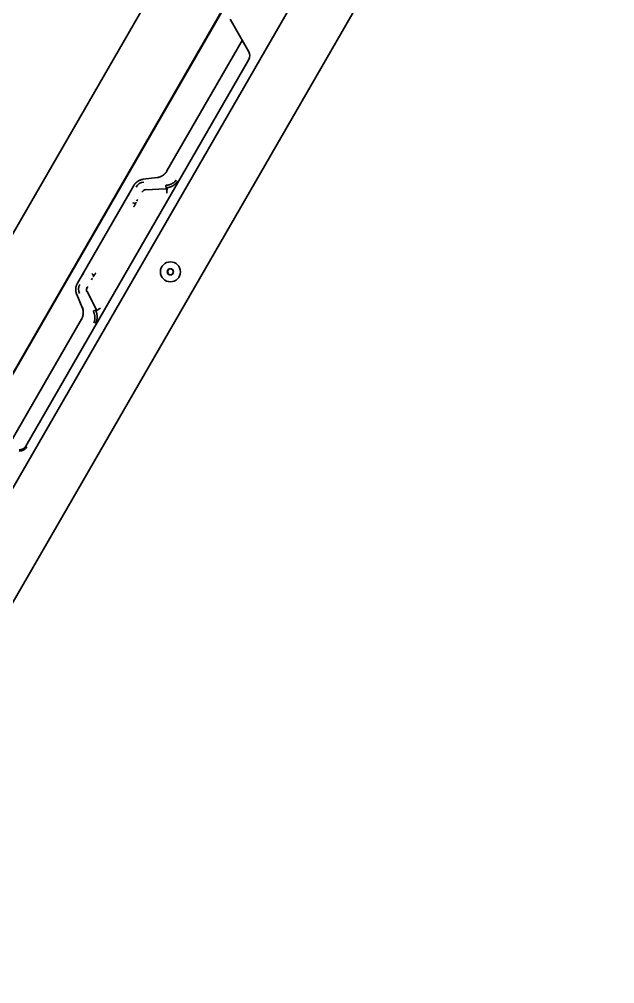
# Model space of a CAD drawing. Header units: inches. Extents: x 90 to 4161, y -506 to 3104.
# Drawn here: x 2072.8 to 2310.4, y -469.9 to -85.3 of the extents above; entities that cross this region are included whole.
import ezdxf

# ---------------------------------------------------------------- set-up
doc = ezdxf.new("R2010")
doc.units = ezdxf.units.IN
doc.layers.add('1', color=7, linetype='Continuous', true_color=0xffffff)
doc.layers.add('4', color=7, linetype='Continuous', true_color=0xffffff)

msp = doc.modelspace()

# ---------------------------------------------------------------- linework, layer by layer
at = {"layer": '1', "color": 7, "linetype": 'Continuous', "lineweight": 35}
for p, q in [((1982.35, -469.95), (2310.42, 98.27)), ((2253.58, 45.46), (1962.56, -458.6)), ((1990.8, -308.2), (2167.75, -1.71)), ((2191.06, -17.33), (2015.98, -320.58)), ((2190.7, -17.69), (2016.11, -320.09))]:
    msp.add_line(p, q, dxfattribs=at)
for radius in [4, 1.25, 1.15]:
    msp.add_circle((2133.1, -186.03), radius, dxfattribs=at)
at = {"layer": '4', "color": 7, "linetype": 'Continuous', "lineweight": 35}
for p, q in [((2164.4, -98.31), (2156.9, -85.3)), ((2161.78, -93.76), (2131.73, -145.8)), ((2075.37, -255.51), (2164.4, -101.3)), ((2127.85, -148.42), (2122.23, -149.12)), ((2122.31, -149.11), (2122.23, -149.12)), ((2127.92, -148.41), (2127.85, -148.42)), ((2118.45, -151.65), (2095.99, -190.54)), ((2123.28, -153.29), (2131.1, -152.91)), ((2131.4, -152.53), (2131.32, -151.54)), ((2095.7, -195.08), (2097.9, -200.29)), ((2095.7, -195.08), (2095.73, -195.15)), ((2103.41, -200.86), (2099.83, -193.91)), ((2097.9, -200.29), (2097.93, -200.36)), ((2103.24, -201.32), (2102.33, -201.74)), ((2097.58, -204.96), (2067.53, -257.01))]:
    msp.add_line(p, q, dxfattribs=at)
for centre, start, end in [((2123.45, -155.2), 95, 150), ((2101.57, -193.09), 150, 205)]:
    msp.add_arc(centre, 1.97, start, end, dxfattribs=at)
for centre, major_axis, ratio, start_param, end_param in [((2161.8, -99.8), (-3, 0), 0.999188, 2.618346, 3.66484), ((2122.83, -154.22), (-2.15, 3.38), 0.999226, 5.803537, 6.762834), ((2132.08, -152.8), (1.22, 0.11), 0.028594, 3.76505, 4.517813), ((2132.02, -154.85), (-0.16, 1.99), 0.14345, 0.035272, 1.471755), ((2116.53, -155.06), (-0.5, -0.866), 0.034921, 0.698132, 1.570796), ((2120.11, -157.13), (-0.5, -0.866), 0.034921, 4.712389, 5.585054), ((2118.5, -157.93), (0.884, -0.468), 0.722086, 4.686058, 6.232717), ((2117.54, -159.47), (-0.75, -1.3), 0.058201, 2.377941, 2.443461), ((2097.99, -187.17), (-0.5, -0.866), 0.034921, 1.570796, 2.443461), ((2102.31, -185.85), (0.75, 1.3), 0.058201, 3.839725, 3.905244), ((2101.46, -187.44), (0.847, -0.531), 0.722086, 0.050469, 1.597127), ((2100.41, -193.04), (-4, 0.17), 0.999226, 5.803537, 6.762834), ((2101.66, -193.1), (-1.75, 0.97), 0.027445, 5.639402, 6.246413), ((2101.57, -189.24), (-0.5, -0.866), 0.034921, 3.839724, 4.712389), ((2103.81, -201.77), (0.52, -1.11), 0.028594, 1.765373, 2.518135), ((2105.55, -200.7), (-1.81, -0.85), 0.14345, 4.81143, 6.247914), ((2072.77, -254.01), (1.5, -2.6), 0.999188, 5.759938, 6.806432), ((2072.78, -254.02), (-1.75, 3.03), 0.999188, 2.618346, 3.66484)]:
    msp.add_ellipse(centre, major_axis=major_axis, ratio=ratio, start_param=start_param, end_param=end_param, dxfattribs=at)
for points, knots in [([(2131.73, -145.81), (2131.73, -145.81), (2131.72, -145.83), (2131.71, -145.85), (2131.7, -145.87), (2131.68, -145.89), (2131.67, -145.91), (2131.66, -145.93), (2131.64, -145.95), (2131.63, -145.97), (2131.62, -145.99), (2131.6, -146.02), (2131.59, -146.04), (2131.58, -146.06), (2131.56, -146.08), (2131.55, -146.1), (2131.54, -146.12), (2131.52, -146.14), (2131.51, -146.16), (2131.5, -146.18), (2131.48, -146.2), (2131.47, -146.22), (2131.45, -146.24), (2131.44, -146.26), (2131.42, -146.28), (2131.41, -146.3), (2131.39, -146.32), (2131.38, -146.34), (2131.36, -146.36), (2131.35, -146.38), (2131.33, -146.4), (2131.32, -146.42), (2131.3, -146.44), (2131.29, -146.46), (2131.27, -146.48), (2131.26, -146.5), (2131.24, -146.52), (2131.23, -146.54), (2131.21, -146.56), (2131.19, -146.57), (2131.18, -146.59), (2131.16, -146.61), (2131.15, -146.63), (2131.13, -146.65), (2131.11, -146.67), (2131.1, -146.69), (2131.08, -146.71), (2131.06, -146.73), (2131.05, -146.74), (2131.03, -146.76), (2131.01, -146.78), (2130.99, -146.8), (2130.98, -146.82), (2130.96, -146.84), (2130.94, -146.85), (2130.92, -146.87), (2130.91, -146.89), (2130.89, -146.91), (2130.87, -146.93), (2130.85, -146.94), (2130.84, -146.96), (2130.82, -146.98), (2130.8, -147), (2130.78, -147.01), (2130.76, -147.03), (2130.74, -147.05), (2130.73, -147.06), (2130.71, -147.08), (2130.69, -147.1), (2130.67, -147.12), (2130.65, -147.13), (2130.63, -147.15), (2130.61, -147.17), (2130.59, -147.18), (2130.58, -147.2), (2130.56, -147.22), (2130.54, -147.23), (2130.52, -147.25), (2130.5, -147.26), (2130.48, -147.28), (2130.46, -147.3), (2130.44, -147.31), (2130.42, -147.33), (2130.4, -147.34), (2130.38, -147.36), (2130.36, -147.38), (2130.34, -147.39), (2130.32, -147.41), (2130.3, -147.42), (2130.28, -147.44), (2130.26, -147.45), (2130.24, -147.47), (2130.22, -147.48), (2130.19, -147.5), (2130.17, -147.51), (2130.15, -147.53), (2130.13, -147.54), (2130.1, -147.56), (2130.06, -147.59), (2130.02, -147.62), (2129.97, -147.65), (2129.92, -147.68), (2129.88, -147.71), (2129.83, -147.74), (2129.78, -147.77), (2129.73, -147.79), (2129.68, -147.82), (2129.63, -147.85), (2129.58, -147.88), (2129.53, -147.9), (2129.47, -147.93), (2129.42, -147.95), (2129.37, -147.98), (2129.32, -148), (2129.26, -148.03), (2129.21, -148.05), (2129.15, -148.07), (2129.1, -148.1), (2129.04, -148.12), (2128.99, -148.14), (2128.93, -148.16), (2128.87, -148.18), (2128.82, -148.2), (2128.76, -148.22), (2128.7, -148.24), (2128.64, -148.25), (2128.59, -148.27), (2128.53, -148.29), (2128.47, -148.3), (2128.41, -148.32), (2128.35, -148.33), (2128.29, -148.35), (2128.23, -148.36), (2128.17, -148.37), (2128.11, -148.38), (2128.04, -148.39), (2127.98, -148.4), (2127.94, -148.41), (2127.92, -148.41)], [0, 0, 0, 0, 0.003864, 0.007731, 0.011602, 0.015475, 0.019353, 0.023234, 0.02712, 0.03101, 0.034906, 0.038806, 0.042712, 0.046623, 0.050541, 0.054465, 0.058395, 0.062333, 0.066277, 0.070229, 0.074188, 0.078155, 0.082131, 0.086115, 0.090107, 0.094109, 0.09812, 0.10214, 0.106171, 0.110211, 0.114261, 0.118322, 0.122394, 0.126477, 0.130571, 0.134676, 0.138794, 0.142923, 0.147065, 0.151219, 0.155385, 0.159565, 0.163758, 0.167964, 0.172184, 0.176417, 0.180665, 0.184927, 0.189204, 0.193495, 0.197801, 0.202122, 0.206459, 0.210811, 0.215179, 0.219562, 0.223962, 0.228379, 0.232811, 0.237261, 0.241727, 0.246211, 0.250712, 0.25523, 0.259766, 0.26432, 0.268892, 0.273482, 0.27809, 0.282717, 0.287363, 0.292027, 0.296711, 0.301413, 0.306135, 0.310877, 0.315638, 0.320419, 0.32522, 0.330041, 0.334883, 0.339745, 0.344627, 0.34953, 0.354454, 0.359399, 0.364366, 0.369353, 0.374362, 0.379392, 0.384444, 0.389518, 0.394614, 0.399732, 0.404872, 0.410034, 0.415219, 0.420426, 0.431876, 0.443469, 0.455209, 0.467096, 0.479131, 0.491315, 0.503649, 0.516135, 0.528772, 0.541563, 0.554508, 0.567608, 0.580863, 0.594275, 0.607845, 0.621572, 0.635458, 0.649503, 0.663709, 0.678075, 0.692603, 0.707293, 0.722145, 0.737161, 0.75234, 0.767683, 0.783192, 0.798865, 0.814704, 0.83071, 0.846882, 0.863221, 0.879728, 0.896403, 0.913246, 0.930258, 0.947439, 0.964789, 0.982309, 1, 1, 1, 1]), ([(2122.31, -149.11), (2122.3, -149.11), (2122.27, -149.12), (2122.24, -149.12), (2122.2, -149.13), (2122.17, -149.13), (2122.13, -149.14), (2122.1, -149.14), (2122.06, -149.15), (2122.03, -149.15), (2121.99, -149.16), (2121.96, -149.16), (2121.92, -149.17), (2121.89, -149.18), (2121.86, -149.18), (2121.82, -149.19), (2121.79, -149.2), (2121.75, -149.21), (2121.72, -149.21), (2121.69, -149.22), (2121.65, -149.23), (2121.62, -149.24), (2121.59, -149.25), (2121.55, -149.26), (2121.52, -149.26), (2121.48, -149.27), (2121.45, -149.28), (2121.42, -149.29), (2121.39, -149.3), (2121.35, -149.31), (2121.32, -149.32), (2121.29, -149.33), (2121.25, -149.35), (2121.22, -149.36), (2121.19, -149.37), (2121.16, -149.38), (2121.13, -149.39), (2121.09, -149.4), (2121.06, -149.42), (2121.03, -149.43), (2121, -149.44), (2120.97, -149.45), (2120.93, -149.47), (2120.9, -149.48), (2120.87, -149.49), (2120.84, -149.51), (2120.81, -149.52), (2120.78, -149.53), (2120.75, -149.55), (2120.72, -149.56), (2120.69, -149.58), (2120.66, -149.59), (2120.63, -149.61), (2120.6, -149.62), (2120.57, -149.64), (2120.54, -149.65), (2120.51, -149.67), (2120.48, -149.68), (2120.45, -149.7), (2120.42, -149.71), (2120.39, -149.73), (2120.36, -149.75), (2120.33, -149.76), (2120.3, -149.78), (2120.27, -149.8), (2120.25, -149.81), (2120.22, -149.83), (2120.19, -149.85), (2120.16, -149.87), (2120.13, -149.88), (2120.11, -149.9), (2120.08, -149.92), (2120.05, -149.94), (2120.02, -149.96), (2120, -149.97), (2119.97, -149.99), (2119.94, -150.01), (2119.92, -150.03), (2119.89, -150.05), (2119.86, -150.07), (2119.84, -150.09), (2119.81, -150.11), (2119.78, -150.13), (2119.76, -150.15), (2119.73, -150.17), (2119.71, -150.19), (2119.68, -150.21), (2119.66, -150.23), (2119.63, -150.25), (2119.61, -150.27), (2119.58, -150.29), (2119.56, -150.31), (2119.53, -150.33), (2119.51, -150.35), (2119.48, -150.38), (2119.46, -150.4), (2119.44, -150.42), (2119.41, -150.44), (2119.39, -150.46), (2119.37, -150.48), (2119.34, -150.51), (2119.32, -150.53), (2119.3, -150.55), (2119.28, -150.57), (2119.25, -150.6), (2119.23, -150.62), (2119.21, -150.64), (2119.19, -150.66), (2119.17, -150.69), (2119.14, -150.71), (2119.12, -150.73), (2119.1, -150.76), (2119.08, -150.78), (2119.06, -150.8), (2119.04, -150.83), (2119.02, -150.85), (2119, -150.87), (2118.98, -150.9), (2118.96, -150.92), (2118.94, -150.94), (2118.92, -150.97), (2118.9, -150.99), (2118.88, -151.02), (2118.86, -151.04), (2118.84, -151.07), (2118.82, -151.09), (2118.8, -151.11), (2118.78, -151.14), (2118.77, -151.16), (2118.75, -151.19), (2118.73, -151.21), (2118.71, -151.24), (2118.69, -151.26), (2118.68, -151.29), (2118.66, -151.31), (2118.64, -151.34), (2118.62, -151.36), (2118.61, -151.39), (2118.59, -151.42), (2118.58, -151.44), (2118.56, -151.47), (2118.54, -151.49), (2118.53, -151.52), (2118.51, -151.54), (2118.5, -151.57), (2118.48, -151.59), (2118.46, -151.62), (2118.45, -151.64), (2118.45, -151.65)], [0, 0, 0, 0, 0.008172, 0.016323, 0.024452, 0.03256, 0.040646, 0.04871, 0.056753, 0.064775, 0.072776, 0.080755, 0.088713, 0.09665, 0.104566, 0.112461, 0.120335, 0.128188, 0.13602, 0.143831, 0.151622, 0.159392, 0.167141, 0.17487, 0.182579, 0.190267, 0.197934, 0.205582, 0.213209, 0.220816, 0.228403, 0.23597, 0.243517, 0.251044, 0.258551, 0.266038, 0.273506, 0.280954, 0.288383, 0.295792, 0.303181, 0.310552, 0.317903, 0.325235, 0.332547, 0.339841, 0.347116, 0.354371, 0.361608, 0.368826, 0.376026, 0.383207, 0.390369, 0.397513, 0.404638, 0.411746, 0.418835, 0.425905, 0.432958, 0.439993, 0.44701, 0.454009, 0.46099, 0.467954, 0.4749, 0.481829, 0.48874, 0.495634, 0.502511, 0.509371, 0.516213, 0.523039, 0.529848, 0.53664, 0.543415, 0.550174, 0.556916, 0.563642, 0.570352, 0.577045, 0.583722, 0.590383, 0.597028, 0.603658, 0.610272, 0.61687, 0.623452, 0.630019, 0.636571, 0.643107, 0.649629, 0.656135, 0.662627, 0.669103, 0.675565, 0.682012, 0.688445, 0.694863, 0.701267, 0.707657, 0.714033, 0.720395, 0.726743, 0.733077, 0.739398, 0.745705, 0.751999, 0.758279, 0.764546, 0.770801, 0.777042, 0.78327, 0.789486, 0.795689, 0.80188, 0.808058, 0.814224, 0.820378, 0.82652, 0.83265, 0.838769, 0.844875, 0.850971, 0.857055, 0.863127, 0.869189, 0.87524, 0.881279, 0.887308, 0.893327, 0.899335, 0.905332, 0.91132, 0.917297, 0.923265, 0.929222, 0.93517, 0.941109, 0.947038, 0.952958, 0.958869, 0.96477, 0.970663, 0.976547, 0.982423, 0.98829, 0.994149, 1, 1, 1, 1]), ([(2135.91, -149.83), (2135.91, -149.83), (2135.9, -149.85), (2135.89, -149.88), (2135.87, -149.9), (2135.86, -149.93), (2135.85, -149.96), (2135.83, -149.98), (2135.82, -150.01), (2135.8, -150.03), (2135.79, -150.06), (2135.77, -150.09), (2135.76, -150.11), (2135.74, -150.14), (2135.73, -150.16), (2135.71, -150.19), (2135.69, -150.22), (2135.67, -150.24), (2135.66, -150.27), (2135.64, -150.29), (2135.62, -150.32), (2135.6, -150.34), (2135.59, -150.37), (2135.57, -150.4), (2135.55, -150.42), (2135.53, -150.45), (2135.51, -150.47), (2135.49, -150.5), (2135.47, -150.52), (2135.45, -150.55), (2135.43, -150.58), (2135.41, -150.6), (2135.39, -150.63), (2135.36, -150.65), (2135.34, -150.68), (2135.32, -150.7), (2135.3, -150.73), (2135.27, -150.75), (2135.25, -150.78), (2135.23, -150.8), (2135.2, -150.83), (2135.18, -150.85), (2135.16, -150.88), (2135.13, -150.9), (2135.11, -150.93), (2135.08, -150.95), (2135.06, -150.98), (2135.03, -151), (2135, -151.02), (2134.98, -151.05), (2134.95, -151.07), (2134.92, -151.1), (2134.9, -151.12), (2134.87, -151.14), (2134.84, -151.17), (2134.81, -151.19), (2134.78, -151.21), (2134.76, -151.24), (2134.73, -151.26), (2134.7, -151.28), (2134.67, -151.31), (2134.64, -151.33), (2134.61, -151.35), (2134.58, -151.38), (2134.55, -151.4), (2134.52, -151.42), (2134.48, -151.44), (2134.45, -151.47), (2134.42, -151.49), (2134.39, -151.51), (2134.36, -151.53), (2134.32, -151.55), (2134.29, -151.57), (2134.26, -151.6), (2134.22, -151.62), (2134.19, -151.64), (2134.15, -151.66), (2134.12, -151.68), (2134.08, -151.7), (2134.04, -151.73), (2133.99, -151.75), (2133.95, -151.77), (2133.91, -151.8), (2133.87, -151.82), (2133.82, -151.84), (2133.77, -151.87), (2133.73, -151.89), (2133.68, -151.91), (2133.63, -151.94), (2133.58, -151.96), (2133.53, -151.98), (2133.48, -152), (2133.43, -152.03), (2133.37, -152.05), (2133.32, -152.07), (2133.26, -152.09), (2133.21, -152.12), (2133.15, -152.14), (2133.09, -152.16), (2133.03, -152.18), (2132.97, -152.2), (2132.91, -152.22), (2132.85, -152.24), (2132.79, -152.26), (2132.72, -152.28), (2132.66, -152.3), (2132.59, -152.32), (2132.52, -152.34), (2132.46, -152.35), (2132.39, -152.37), (2132.32, -152.39), (2132.25, -152.4), (2132.17, -152.42), (2132.1, -152.43), (2132.03, -152.45), (2131.95, -152.46), (2131.88, -152.47), (2131.8, -152.49), (2131.72, -152.5), (2131.64, -152.51), (2131.56, -152.52), (2131.48, -152.53), (2131.43, -152.53), (2131.4, -152.53)], [0, 0, 0, 0, 0.005255, 0.010533, 0.015836, 0.021162, 0.026513, 0.031888, 0.037287, 0.042711, 0.04816, 0.053634, 0.059133, 0.064657, 0.070206, 0.075781, 0.081381, 0.087008, 0.09266, 0.098337, 0.104041, 0.109772, 0.115528, 0.121311, 0.127121, 0.132957, 0.13882, 0.14471, 0.150627, 0.156571, 0.162543, 0.168542, 0.174568, 0.180622, 0.186703, 0.192812, 0.198949, 0.205114, 0.211307, 0.217529, 0.223778, 0.230056, 0.236362, 0.242697, 0.24906, 0.255452, 0.261873, 0.268323, 0.274802, 0.28131, 0.287846, 0.294413, 0.301008, 0.307633, 0.314287, 0.320971, 0.327684, 0.334427, 0.3412, 0.348002, 0.354834, 0.361697, 0.368589, 0.375512, 0.382464, 0.389447, 0.396461, 0.403504, 0.410578, 0.417683, 0.424818, 0.431984, 0.43918, 0.446407, 0.453665, 0.460954, 0.468274, 0.476439, 0.484753, 0.493217, 0.501832, 0.510596, 0.519511, 0.528576, 0.537792, 0.547158, 0.556674, 0.566341, 0.576159, 0.586128, 0.596247, 0.606518, 0.616939, 0.627511, 0.638235, 0.649109, 0.660135, 0.671312, 0.68264, 0.69412, 0.705751, 0.717533, 0.729467, 0.741553, 0.753789, 0.766178, 0.778718, 0.79141, 0.804253, 0.817248, 0.830395, 0.843693, 0.857144, 0.870746, 0.8845, 0.898405, 0.912463, 0.926673, 0.941034, 0.955548, 0.970213, 0.985031, 1, 1, 1, 1]), ([(2119.37, -158.43), (2119.36, -158.44), (2119.36, -158.45), (2119.35, -158.47), (2119.34, -158.48), (2119.33, -158.5), (2119.32, -158.52), (2119.31, -158.53), (2119.3, -158.55), (2119.29, -158.57), (2119.29, -158.59), (2119.28, -158.6), (2119.27, -158.62), (2119.26, -158.64), (2119.25, -158.66), (2119.24, -158.68), (2119.23, -158.69), (2119.22, -158.71), (2119.21, -158.73), (2119.2, -158.75), (2119.19, -158.77), (2119.18, -158.79), (2119.17, -158.81), (2119.16, -158.83), (2119.15, -158.85), (2119.15, -158.87), (2119.14, -158.89), (2119.13, -158.91), (2119.12, -158.93), (2119.11, -158.95), (2119.1, -158.97), (2119.09, -158.99), (2119.08, -159.01), (2119.06, -159.03), (2119.05, -159.05), (2119.04, -159.08), (2119.03, -159.1), (2119.02, -159.12), (2119.01, -159.14), (2119, -159.16), (2118.99, -159.18), (2118.98, -159.22), (2118.95, -159.26), (2118.93, -159.31), (2118.9, -159.36), (2118.88, -159.41), (2118.85, -159.46), (2118.82, -159.52), (2118.8, -159.57), (2118.77, -159.62), (2118.74, -159.67), (2118.71, -159.72), (2118.68, -159.78), (2118.66, -159.83), (2118.63, -159.88), (2118.6, -159.93), (2118.57, -159.99), (2118.55, -160.02), (2118.54, -160.04)], [0, 0, 0, 0, 0.011809, 0.023641, 0.035496, 0.047376, 0.059281, 0.071214, 0.083174, 0.095162, 0.107181, 0.11923, 0.13131, 0.143423, 0.15557, 0.167752, 0.179968, 0.192222, 0.204512, 0.216841, 0.229209, 0.241617, 0.254066, 0.266556, 0.27909, 0.291667, 0.304288, 0.316955, 0.329668, 0.342428, 0.355235, 0.368091, 0.380996, 0.393952, 0.406959, 0.420017, 0.433128, 0.446292, 0.45951, 0.472782, 0.48611, 0.499495, 0.530575, 0.561639, 0.592696, 0.623755, 0.654827, 0.685919, 0.717042, 0.748203, 0.779414, 0.810681, 0.842016, 0.873426, 0.904921, 0.936509, 0.968199, 1, 1, 1, 1]), ([(2103.31, -186.42), (2103.3, -186.43), (2103.29, -186.45), (2103.27, -186.48), (2103.26, -186.5), (2103.24, -186.53), (2103.23, -186.56), (2103.21, -186.58), (2103.19, -186.61), (2103.18, -186.64), (2103.16, -186.66), (2103.15, -186.69), (2103.13, -186.72), (2103.11, -186.74), (2103.1, -186.77), (2103.08, -186.79), (2103.07, -186.82), (2103.05, -186.84), (2103.04, -186.87), (2103.02, -186.89), (2103, -186.92), (2102.99, -186.94), (2102.97, -186.97), (2102.96, -186.99), (2102.94, -187.02), (2102.93, -187.04), (2102.91, -187.07), (2102.89, -187.09), (2102.88, -187.11), (2102.86, -187.14), (2102.85, -187.16), (2102.83, -187.18), (2102.82, -187.21), (2102.8, -187.23), (2102.79, -187.25), (2102.77, -187.27), (2102.76, -187.3), (2102.74, -187.32), (2102.73, -187.34), (2102.71, -187.36), (2102.7, -187.39), (2102.68, -187.41), (2102.67, -187.43), (2102.65, -187.45), (2102.64, -187.47), (2102.62, -187.49), (2102.61, -187.52), (2102.59, -187.54), (2102.58, -187.56), (2102.56, -187.58), (2102.55, -187.6), (2102.54, -187.62), (2102.52, -187.64), (2102.51, -187.66), (2102.5, -187.68), (2102.48, -187.7), (2102.47, -187.72), (2102.45, -187.74), (2102.44, -187.76), (2102.43, -187.78), (2102.42, -187.8), (2102.4, -187.82), (2102.39, -187.84), (2102.38, -187.86), (2102.36, -187.88), (2102.35, -187.9), (2102.34, -187.92), (2102.33, -187.94), (2102.33, -187.94)], [0, 0, 0, 0, 0.016714, 0.033356, 0.049926, 0.066425, 0.082854, 0.099215, 0.115509, 0.131735, 0.147897, 0.163993, 0.180026, 0.195997, 0.211906, 0.227756, 0.243546, 0.259278, 0.274953, 0.290573, 0.306138, 0.321649, 0.337109, 0.352517, 0.367876, 0.383186, 0.398449, 0.413666, 0.428838, 0.443966, 0.459052, 0.474098, 0.489103, 0.50407, 0.519, 0.533894, 0.548754, 0.563581, 0.578376, 0.593141, 0.607877, 0.622586, 0.637268, 0.651925, 0.666559, 0.681172, 0.695763, 0.710336, 0.72489, 0.739429, 0.753953, 0.768463, 0.782962, 0.797449, 0.811928, 0.8264, 0.840865, 0.855326, 0.869783, 0.884239, 0.898695, 0.913152, 0.927611, 0.942075, 0.956544, 0.97102, 0.985505, 1, 1, 1, 1]), ([(2095.99, -190.54), (2095.99, -190.55), (2095.98, -190.57), (2095.96, -190.59), (2095.95, -190.62), (2095.93, -190.65), (2095.92, -190.67), (2095.91, -190.7), (2095.89, -190.73), (2095.88, -190.75), (2095.86, -190.78), (2095.85, -190.81), (2095.84, -190.83), (2095.82, -190.86), (2095.81, -190.89), (2095.8, -190.92), (2095.78, -190.94), (2095.77, -190.97), (2095.76, -191), (2095.75, -191.03), (2095.73, -191.06), (2095.72, -191.08), (2095.71, -191.11), (2095.7, -191.14), (2095.69, -191.17), (2095.67, -191.2), (2095.66, -191.23), (2095.65, -191.26), (2095.64, -191.29), (2095.63, -191.31), (2095.62, -191.34), (2095.61, -191.37), (2095.6, -191.4), (2095.59, -191.43), (2095.58, -191.46), (2095.57, -191.49), (2095.56, -191.52), (2095.55, -191.55), (2095.54, -191.58), (2095.53, -191.61), (2095.52, -191.64), (2095.51, -191.67), (2095.5, -191.7), (2095.49, -191.73), (2095.48, -191.76), (2095.48, -191.79), (2095.47, -191.82), (2095.46, -191.86), (2095.45, -191.89), (2095.45, -191.92), (2095.44, -191.95), (2095.43, -191.98), (2095.42, -192.01), (2095.42, -192.04), (2095.41, -192.07), (2095.4, -192.1), (2095.4, -192.14), (2095.39, -192.17), (2095.39, -192.2), (2095.38, -192.23), (2095.37, -192.26), (2095.37, -192.3), (2095.36, -192.33), (2095.36, -192.36), (2095.35, -192.39), (2095.35, -192.42), (2095.35, -192.46), (2095.34, -192.49), (2095.34, -192.52), (2095.33, -192.55), (2095.33, -192.59), (2095.33, -192.62), (2095.32, -192.65), (2095.32, -192.68), (2095.32, -192.72), (2095.32, -192.75), (2095.31, -192.78), (2095.31, -192.81), (2095.31, -192.85), (2095.31, -192.88), (2095.31, -192.91), (2095.31, -192.95), (2095.31, -192.98), (2095.3, -193.01), (2095.3, -193.05), (2095.3, -193.08), (2095.3, -193.11), (2095.3, -193.15), (2095.3, -193.18), (2095.3, -193.21), (2095.31, -193.25), (2095.31, -193.28), (2095.31, -193.31), (2095.31, -193.35), (2095.31, -193.38), (2095.31, -193.41), (2095.31, -193.45), (2095.32, -193.48), (2095.32, -193.51), (2095.32, -193.55), (2095.32, -193.58), (2095.33, -193.62), (2095.33, -193.65), (2095.34, -193.68), (2095.34, -193.72), (2095.34, -193.75), (2095.35, -193.78), (2095.35, -193.82), (2095.36, -193.85), (2095.36, -193.89), (2095.37, -193.92), (2095.37, -193.95), (2095.38, -193.99), (2095.38, -194.02), (2095.39, -194.05), (2095.4, -194.09), (2095.4, -194.12), (2095.41, -194.15), (2095.42, -194.19), (2095.42, -194.22), (2095.43, -194.26), (2095.44, -194.29), (2095.45, -194.32), (2095.46, -194.36), (2095.47, -194.39), (2095.47, -194.42), (2095.48, -194.46), (2095.49, -194.49), (2095.5, -194.52), (2095.51, -194.56), (2095.52, -194.59), (2095.53, -194.62), (2095.54, -194.66), (2095.55, -194.69), (2095.56, -194.72), (2095.58, -194.76), (2095.59, -194.79), (2095.6, -194.82), (2095.61, -194.86), (2095.62, -194.89), (2095.63, -194.92), (2095.65, -194.95), (2095.66, -194.99), (2095.67, -195.02), (2095.69, -195.05), (2095.7, -195.08), (2095.71, -195.12), (2095.72, -195.14), (2095.73, -195.15)], [0, 0, 0, 0, 0.005851, 0.01171, 0.017577, 0.023453, 0.029337, 0.03523, 0.041131, 0.047042, 0.052962, 0.058891, 0.06483, 0.070778, 0.076735, 0.082703, 0.08868, 0.094668, 0.100665, 0.106673, 0.112692, 0.118721, 0.12476, 0.130811, 0.136873, 0.142945, 0.149029, 0.155125, 0.161231, 0.16735, 0.17348, 0.179622, 0.185776, 0.191942, 0.19812, 0.204311, 0.210514, 0.21673, 0.222958, 0.229199, 0.235454, 0.241721, 0.248001, 0.254295, 0.260602, 0.266923, 0.273257, 0.279605, 0.285967, 0.292343, 0.298733, 0.305137, 0.311555, 0.317988, 0.324435, 0.330897, 0.337373, 0.343865, 0.350371, 0.356893, 0.363429, 0.369981, 0.376548, 0.38313, 0.389728, 0.396342, 0.402972, 0.409617, 0.416278, 0.422955, 0.429648, 0.436358, 0.443084, 0.449826, 0.456585, 0.46336, 0.470152, 0.476961, 0.483787, 0.490629, 0.497489, 0.504366, 0.51126, 0.518171, 0.5251, 0.532046, 0.53901, 0.545991, 0.55299, 0.560007, 0.567042, 0.574095, 0.581165, 0.588254, 0.595362, 0.602487, 0.609631, 0.616793, 0.623974, 0.631174, 0.638392, 0.645629, 0.652884, 0.660159, 0.667453, 0.674765, 0.682097, 0.689448, 0.696819, 0.704208, 0.711617, 0.719046, 0.726494, 0.733962, 0.741449, 0.748956, 0.756483, 0.76403, 0.771597, 0.779184, 0.786791, 0.794418, 0.802066, 0.809733, 0.817421, 0.82513, 0.832859, 0.840608, 0.848378, 0.856169, 0.86398, 0.871812, 0.879665, 0.887539, 0.895434, 0.90335, 0.911287, 0.919245, 0.927224, 0.935225, 0.943247, 0.95129, 0.959354, 0.96744, 0.975548, 0.983677, 0.991828, 1, 1, 1, 1]), ([(2097.93, -200.36), (2097.93, -200.37), (2097.94, -200.39), (2097.95, -200.42), (2097.96, -200.45), (2097.98, -200.49), (2097.99, -200.52), (2098, -200.55), (2098.01, -200.58), (2098.02, -200.61), (2098.03, -200.64), (2098.04, -200.67), (2098.05, -200.7), (2098.06, -200.74), (2098.07, -200.77), (2098.08, -200.8), (2098.09, -200.83), (2098.1, -200.86), (2098.11, -200.89), (2098.12, -200.92), (2098.13, -200.96), (2098.13, -200.99), (2098.14, -201.02), (2098.15, -201.05), (2098.16, -201.08), (2098.16, -201.11), (2098.17, -201.14), (2098.18, -201.18), (2098.19, -201.21), (2098.19, -201.24), (2098.2, -201.27), (2098.2, -201.3), (2098.21, -201.33), (2098.22, -201.37), (2098.22, -201.4), (2098.23, -201.43), (2098.23, -201.46), (2098.24, -201.49), (2098.24, -201.52), (2098.25, -201.55), (2098.25, -201.59), (2098.25, -201.62), (2098.26, -201.65), (2098.26, -201.68), (2098.27, -201.71), (2098.27, -201.74), (2098.27, -201.77), (2098.27, -201.8), (2098.28, -201.83), (2098.28, -201.87), (2098.28, -201.9), (2098.28, -201.93), (2098.29, -201.96), (2098.29, -201.99), (2098.29, -202.02), (2098.29, -202.05), (2098.29, -202.08), (2098.29, -202.11), (2098.29, -202.14), (2098.3, -202.17), (2098.3, -202.2), (2098.3, -202.24), (2098.3, -202.27), (2098.3, -202.3), (2098.3, -202.33), (2098.3, -202.36), (2098.3, -202.39), (2098.3, -202.42), (2098.29, -202.45), (2098.29, -202.48), (2098.29, -202.51), (2098.29, -202.54), (2098.29, -202.57), (2098.29, -202.6), (2098.29, -202.63), (2098.28, -202.66), (2098.28, -202.69), (2098.28, -202.73), (2098.27, -202.78), (2098.27, -202.82), (2098.26, -202.87), (2098.26, -202.92), (2098.25, -202.96), (2098.25, -203.01), (2098.24, -203.05), (2098.23, -203.1), (2098.23, -203.14), (2098.22, -203.19), (2098.21, -203.23), (2098.2, -203.28), (2098.19, -203.32), (2098.18, -203.37), (2098.18, -203.41), (2098.17, -203.46), (2098.16, -203.5), (2098.14, -203.55), (2098.13, -203.59), (2098.12, -203.64), (2098.11, -203.68), (2098.1, -203.72), (2098.09, -203.77), (2098.07, -203.81), (2098.06, -203.86), (2098.05, -203.9), (2098.03, -203.94), (2098.02, -203.99), (2098, -204.03), (2097.99, -204.07), (2097.97, -204.11), (2097.96, -204.16), (2097.94, -204.2), (2097.93, -204.24), (2097.91, -204.28), (2097.89, -204.32), (2097.87, -204.37), (2097.86, -204.41), (2097.84, -204.45), (2097.82, -204.49), (2097.8, -204.53), (2097.78, -204.57), (2097.76, -204.61), (2097.74, -204.65), (2097.72, -204.69), (2097.7, -204.73), (2097.68, -204.77), (2097.66, -204.81), (2097.64, -204.85), (2097.62, -204.89), (2097.6, -204.93), (2097.58, -204.95), (2097.58, -204.97)], [0, 0, 0, 0, 0.009454, 0.018859, 0.028216, 0.037525, 0.046785, 0.055998, 0.065162, 0.074278, 0.083346, 0.092366, 0.101338, 0.110263, 0.119139, 0.127968, 0.13675, 0.145483, 0.154169, 0.162808, 0.171399, 0.179943, 0.18844, 0.19689, 0.205292, 0.213647, 0.221956, 0.230217, 0.238432, 0.2466, 0.254721, 0.262796, 0.270824, 0.278806, 0.286741, 0.29463, 0.302473, 0.31027, 0.318021, 0.325726, 0.333385, 0.340999, 0.348567, 0.356089, 0.363566, 0.370998, 0.378385, 0.385726, 0.393023, 0.400274, 0.407481, 0.414643, 0.421761, 0.428834, 0.435863, 0.442848, 0.449789, 0.456686, 0.463539, 0.470348, 0.477114, 0.483837, 0.490516, 0.497152, 0.503745, 0.510296, 0.516804, 0.523269, 0.529692, 0.536073, 0.542412, 0.548709, 0.554965, 0.561179, 0.567351, 0.573483, 0.579574, 0.588988, 0.598328, 0.607596, 0.616792, 0.625916, 0.63497, 0.643953, 0.652868, 0.661715, 0.670494, 0.679207, 0.687854, 0.696437, 0.704956, 0.713412, 0.721807, 0.73014, 0.738414, 0.74663, 0.754787, 0.762889, 0.770934, 0.778926, 0.786864, 0.79475, 0.802586, 0.810372, 0.81811, 0.825801, 0.833446, 0.841047, 0.848605, 0.856121, 0.863597, 0.871034, 0.878434, 0.885798, 0.893127, 0.900424, 0.907689, 0.914924, 0.922131, 0.929311, 0.936466, 0.943597, 0.950707, 0.957796, 0.964867, 0.97192, 0.978959, 0.985984, 0.992997, 1, 1, 1, 1]), ([(2097.97, -200.29), (2098.08, -200.56), (2098.26, -201.22), (2098.37, -202.37), (2098.21, -203.51), (2097.91, -204.38), (2097.71, -204.78), (2097.6, -204.98)], [0, 0, 0, 0, 0.234884, 0.525858, 0.775604, 0.889527, 1, 1, 1, 1]), ([(2103.24, -201.32), (2103.24, -201.33), (2103.25, -201.35), (2103.27, -201.39), (2103.29, -201.42), (2103.3, -201.46), (2103.32, -201.49), (2103.33, -201.53), (2103.35, -201.56), (2103.36, -201.6), (2103.38, -201.63), (2103.39, -201.67), (2103.4, -201.7), (2103.42, -201.74), (2103.43, -201.77), (2103.44, -201.81), (2103.46, -201.84), (2103.47, -201.88), (2103.48, -201.91), (2103.49, -201.94), (2103.5, -201.98), (2103.51, -202.01), (2103.53, -202.05), (2103.54, -202.08), (2103.55, -202.11), (2103.56, -202.15), (2103.57, -202.18), (2103.58, -202.21), (2103.59, -202.25), (2103.6, -202.28), (2103.61, -202.31), (2103.62, -202.34), (2103.63, -202.38), (2103.63, -202.41), (2103.64, -202.44), (2103.65, -202.47), (2103.66, -202.5), (2103.67, -202.54), (2103.68, -202.57), (2103.68, -202.6), (2103.69, -202.63), (2103.7, -202.66), (2103.7, -202.69), (2103.71, -202.72), (2103.72, -202.75), (2103.72, -202.78), (2103.73, -202.81), (2103.74, -202.85), (2103.74, -202.88), (2103.75, -202.91), (2103.75, -202.93), (2103.76, -202.96), (2103.76, -202.99), (2103.77, -203.02), (2103.77, -203.05), (2103.78, -203.08), (2103.78, -203.11), (2103.79, -203.14), (2103.79, -203.17), (2103.8, -203.19), (2103.8, -203.22), (2103.8, -203.25), (2103.81, -203.28), (2103.81, -203.31), (2103.81, -203.33), (2103.82, -203.36), (2103.82, -203.39), (2103.82, -203.41), (2103.83, -203.44), (2103.83, -203.47), (2103.83, -203.49), (2103.83, -203.52), (2103.84, -203.55), (2103.84, -203.57), (2103.84, -203.6), (2103.84, -203.62), (2103.84, -203.65), (2103.84, -203.67), (2103.85, -203.7), (2103.85, -203.72), (2103.85, -203.75), (2103.85, -203.77), (2103.85, -203.8), (2103.85, -203.82), (2103.85, -203.84), (2103.85, -203.87), (2103.85, -203.89), (2103.86, -203.91), (2103.86, -203.94), (2103.86, -203.96), (2103.86, -203.98), (2103.86, -204.01), (2103.86, -204.03), (2103.86, -204.05), (2103.86, -204.07), (2103.86, -204.09), (2103.86, -204.11), (2103.86, -204.15), (2103.85, -204.21), (2103.85, -204.29), (2103.85, -204.36), (2103.84, -204.43), (2103.84, -204.51), (2103.83, -204.58), (2103.82, -204.65), (2103.81, -204.72), (2103.8, -204.79), (2103.79, -204.86), (2103.78, -204.93), (2103.77, -204.99), (2103.76, -205.06), (2103.75, -205.13), (2103.73, -205.19), (2103.72, -205.26), (2103.7, -205.32), (2103.68, -205.39), (2103.67, -205.45), (2103.65, -205.51), (2103.63, -205.57), (2103.61, -205.63), (2103.59, -205.69), (2103.57, -205.75), (2103.55, -205.81), (2103.52, -205.86), (2103.5, -205.92), (2103.48, -205.98), (2103.45, -206.03), (2103.43, -206.08), (2103.4, -206.14), (2103.38, -206.19), (2103.35, -206.24), (2103.32, -206.29), (2103.29, -206.34), (2103.27, -206.39), (2103.24, -206.44), (2103.21, -206.48), (2103.18, -206.53), (2103.16, -206.56), (2103.15, -206.58)], [0, 0, 0, 0, 0.00719, 0.014346, 0.021467, 0.028553, 0.035603, 0.04262, 0.049601, 0.056547, 0.063459, 0.070335, 0.077177, 0.083984, 0.090756, 0.097493, 0.104196, 0.110863, 0.117496, 0.124094, 0.130657, 0.137185, 0.143678, 0.150137, 0.156561, 0.16295, 0.169304, 0.175623, 0.181907, 0.188157, 0.194372, 0.200552, 0.206697, 0.212808, 0.218883, 0.224924, 0.23093, 0.236902, 0.242838, 0.24874, 0.254607, 0.260439, 0.266237, 0.272, 0.277728, 0.283421, 0.289079, 0.294703, 0.300292, 0.305846, 0.311366, 0.316851, 0.322301, 0.327716, 0.333097, 0.338443, 0.343754, 0.349031, 0.354273, 0.35948, 0.364653, 0.369791, 0.374894, 0.379963, 0.384997, 0.389996, 0.394961, 0.399891, 0.404786, 0.409647, 0.414473, 0.419265, 0.424022, 0.428744, 0.433432, 0.438085, 0.442704, 0.447288, 0.451838, 0.456353, 0.460833, 0.465279, 0.469691, 0.474068, 0.47841, 0.482718, 0.486992, 0.491231, 0.495435, 0.499606, 0.503741, 0.507843, 0.511909, 0.515942, 0.51994, 0.523904, 0.527833, 0.531728, 0.545426, 0.559015, 0.572496, 0.585869, 0.599135, 0.612294, 0.625347, 0.638294, 0.651136, 0.663872, 0.676504, 0.689031, 0.701456, 0.713777, 0.725995, 0.738112, 0.750127, 0.762041, 0.773855, 0.78557, 0.797185, 0.808702, 0.820121, 0.831443, 0.842669, 0.853799, 0.864833, 0.875774, 0.886621, 0.897375, 0.908037, 0.918608, 0.929089, 0.93948, 0.949783, 0.959998, 0.970126, 0.980169, 0.990126, 1, 1, 1, 1])]:
    msp.add_open_spline(points, degree=3, knots=knots, dxfattribs=at)
for points in [[(2131.32, -151.54), (2131.98, -151.48), (2133.21, -151.13), (2134.27, -150.59), (2135.07, -149.88), (2135.3, -149.47)], [(2102.54, -206.22), (2102.77, -205.82), (2102.99, -204.77), (2102.93, -203.58), (2102.61, -202.34), (2102.33, -201.74)]]:
    msp.add_open_spline(points, degree=2, dxfattribs=at)

doc.saveas('drawing.dxf')
